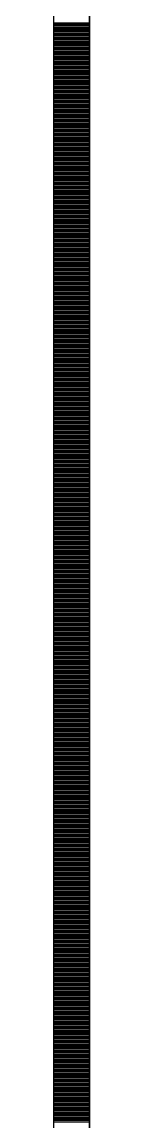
# Model space of a CAD drawing. Header units: millimetres. Extents: x -231292 to 573618, y -153144 to 564035.
# Drawn here: x 8548 to 8573, y 212850 to 213618 of the extents above; entities that cross this region are included whole.
import ezdxf

# ---------------------------------------------------------------- set-up
doc = ezdxf.new("R2010")
doc.units = ezdxf.units.MM
doc.layers.add('АР_Тонкая', color=250, linetype='Continuous', lineweight=5)
doc.layers.add('АР_Штриховка', color=250, linetype='Continuous', lineweight=0)

msp = doc.modelspace()

# ---------------------------------------------------------------- linework, layer by layer
at = {"layer": 'АР_Тонкая', "color": 18, "linetype": 'Continuous', "lineweight": 25, "true_color": 0x000000}
for p, q in [((8548.243, 263866.253), (8548.243, 187666.253)), ((8573.243, 263866.253), (8573.243, 187666.253)), ((8573.243, 187666.253), (8573.243, 263866.253))]:
    msp.add_line(p, q, dxfattribs=at)
at = {"layer": 'АР_Штриховка', "color": 18, "linetype": 'Continuous', "lineweight": 25, "true_color": 0x000000}
for p, q in [((8548.243, 213617.002), (8573.243, 213617.002)), ((8548.243, 213616.002), (8573.243, 213616.002)), ((8548.243, 213615.002), (8573.243, 213615.002)), ((8548.243, 213614.002), (8573.243, 213614.002)), ((8548.243, 213613.002), (8573.243, 213613.002)), ((8548.243, 213612.002), (8573.243, 213612.002)), ((8548.243, 213611.002), (8573.243, 213611.002)), ((8548.243, 213610.002), (8573.243, 213610.002)), ((8548.243, 213609.002), (8573.243, 213609.002)), ((8548.243, 213608.002), (8573.243, 213608.002)), ((8548.243, 213607.002), (8573.243, 213607.002)), ((8548.243, 213606.002), (8573.243, 213606.002)), ((8548.243, 213605.002), (8573.243, 213605.002)), ((8548.243, 213604.002), (8573.243, 213604.002)), ((8548.243, 213603.002), (8573.243, 213603.002)), ((8548.243, 213602.002), (8573.243, 213602.002)), ((8548.243, 213601.002), (8573.243, 213601.002)), ((8548.243, 213600.002), (8573.243, 213600.002)), ((8548.243, 213599.002), (8573.243, 213599.002)), ((8548.243, 213598.002), (8573.243, 213598.002)), ((8548.243, 213597.002), (8573.243, 213597.002)), ((8548.243, 213596.002), (8573.243, 213596.002)), ((8548.243, 213595.002), (8573.243, 213595.002)), ((8548.243, 213594.002), (8573.243, 213594.002)), ((8548.243, 213593.002), (8573.243, 213593.002)), ((8548.243, 213592.002), (8573.243, 213592.002)), ((8548.243, 213591.002), (8573.243, 213591.002)), ((8548.243, 213590.002), (8573.243, 213590.002)), ((8548.243, 213589.002), (8573.243, 213589.002)), ((8548.243, 213588.002), (8573.243, 213588.002)), ((8548.243, 213587.002), (8573.243, 213587.002)), ((8548.243, 213586.002), (8573.243, 213586.002)), ((8548.243, 213585.002), (8573.243, 213585.002)), ((8548.243, 213584.002), (8573.243, 213584.002)), ((8548.243, 213583.002), (8573.243, 213583.002)), ((8548.243, 213582.002), (8573.243, 213582.002)), ((8548.243, 213581.002), (8573.243, 213581.002)), ((8548.243, 213580.002), (8573.243, 213580.002)), ((8548.243, 213579.002), (8573.243, 213579.002)), ((8548.243, 213578.002), (8573.243, 213578.002)), ((8548.243, 213577.002), (8573.243, 213577.002)), ((8548.243, 213576.002), (8573.243, 213576.002)), ((8548.243, 213575.002), (8573.243, 213575.002)), ((8548.243, 213574.002), (8573.243, 213574.002)), ((8548.243, 213573.002), (8573.243, 213573.002)), ((8548.243, 213572.002), (8573.243, 213572.002)), ((8548.243, 213571.002), (8573.243, 213571.002)), ((8548.243, 213570.002), (8573.243, 213570.002)), ((8548.243, 213569.002), (8573.243, 213569.002)), ((8548.243, 213568.002), (8573.243, 213568.002)), ((8548.243, 213567.002), (8573.243, 213567.002)), ((8548.243, 213566.002), (8573.243, 213566.002)), ((8548.243, 213565.002), (8573.243, 213565.002)), ((8548.243, 213564.002), (8573.243, 213564.002)), ((8548.243, 213563.002), (8573.243, 213563.002)), ((8548.243, 213562.002), (8573.243, 213562.002)), ((8548.243, 213561.002), (8573.243, 213561.002)), ((8548.243, 213560.002), (8573.243, 213560.002)), ((8548.243, 213559.002), (8573.243, 213559.002)), ((8548.243, 213558.002), (8573.243, 213558.002)), ((8548.243, 213557.002), (8573.243, 213557.002)), ((8548.243, 213556.002), (8573.243, 213556.002)), ((8548.243, 213555.002), (8573.243, 213555.002)), ((8548.243, 213554.002), (8573.243, 213554.002)), ((8548.243, 213553.002), (8573.243, 213553.002)), ((8548.243, 213552.002), (8573.243, 213552.002)), ((8548.243, 213551.002), (8573.243, 213551.002)), ((8548.243, 213550.002), (8573.243, 213550.002)), ((8548.243, 213549.002), (8573.243, 213549.002)), ((8548.243, 213548.002), (8573.243, 213548.002)), ((8548.243, 213547.002), (8573.243, 213547.002)), ((8548.243, 213546.002), (8573.243, 213546.002)), ((8548.243, 213545.002), (8573.243, 213545.002)), ((8548.243, 213544.002), (8573.243, 213544.002)), ((8548.243, 213543.002), (8573.243, 213543.002)), ((8548.243, 213542.002), (8573.243, 213542.002)), ((8548.243, 213541.002), (8573.243, 213541.002)), ((8548.243, 213540.002), (8573.243, 213540.002)), ((8548.243, 213539.002), (8573.243, 213539.002)), ((8548.243, 213538.002), (8573.243, 213538.002)), ((8548.243, 213537.002), (8573.243, 213537.002)), ((8548.243, 213536.002), (8573.243, 213536.002)), ((8548.243, 213535.002), (8573.243, 213535.002)), ((8548.243, 213534.002), (8573.243, 213534.002)), ((8548.243, 213533.002), (8573.243, 213533.002)), ((8548.243, 213532.002), (8573.243, 213532.002)), ((8548.243, 213531.002), (8573.243, 213531.002)), ((8548.243, 213530.002), (8573.243, 213530.002)), ((8548.243, 213529.002), (8573.243, 213529.002)), ((8548.243, 213528.002), (8573.243, 213528.002)), ((8548.243, 213527.002), (8573.243, 213527.002)), ((8548.243, 213526.002), (8573.243, 213526.002)), ((8548.243, 213525.002), (8573.243, 213525.002)), ((8548.243, 213524.002), (8573.243, 213524.002)), ((8548.243, 213523.002), (8573.243, 213523.002)), ((8548.243, 213522.002), (8573.243, 213522.002)), ((8548.243, 213521.002), (8573.243, 213521.002)), ((8548.243, 213520.002), (8573.243, 213520.002)), ((8548.243, 213519.002), (8573.243, 213519.002)), ((8548.243, 213518.002), (8573.243, 213518.002)), ((8548.243, 213517.002), (8573.243, 213517.002)), ((8548.243, 213516.002), (8573.243, 213516.002)), ((8548.243, 213515.002), (8573.243, 213515.002)), ((8548.243, 213514.002), (8573.243, 213514.002)), ((8548.243, 213513.002), (8573.243, 213513.002)), ((8548.243, 213512.002), (8573.243, 213512.002)), ((8548.243, 213511.002), (8573.243, 213511.002)), ((8548.243, 213510.002), (8573.243, 213510.002)), ((8548.243, 213509.002), (8573.243, 213509.002)), ((8548.243, 213508.002), (8573.243, 213508.002)), ((8548.243, 213507.002), (8573.243, 213507.002)), ((8548.243, 213506.002), (8573.243, 213506.002)), ((8548.243, 213505.002), (8573.243, 213505.002)), ((8548.243, 213504.002), (8573.243, 213504.002)), ((8548.243, 213503.002), (8573.243, 213503.002)), ((8548.243, 213502.002), (8573.243, 213502.002)), ((8548.243, 213501.002), (8573.243, 213501.002)), ((8548.243, 213500.002), (8573.243, 213500.002)), ((8548.243, 213499.002), (8573.243, 213499.002)), ((8548.243, 213498.002), (8573.243, 213498.002)), ((8548.243, 213497.002), (8573.243, 213497.002)), ((8548.243, 213496.002), (8573.243, 213496.002)), ((8548.243, 213495.002), (8573.243, 213495.002)), ((8548.243, 213494.002), (8573.243, 213494.002)), ((8548.243, 213493.002), (8573.243, 213493.002)), ((8548.243, 213492.002), (8573.243, 213492.002)), ((8548.243, 213491.002), (8573.243, 213491.002)), ((8548.243, 213490.002), (8573.243, 213490.002)), ((8548.243, 213489.002), (8573.243, 213489.002)), ((8548.243, 213488.002), (8573.243, 213488.002)), ((8548.243, 213487.002), (8573.243, 213487.002)), ((8548.243, 213486.002), (8573.243, 213486.002)), ((8548.243, 213485.002), (8573.243, 213485.002)), ((8548.243, 213484.002), (8573.243, 213484.002)), ((8548.243, 213483.002), (8573.243, 213483.002)), ((8548.243, 213482.002), (8573.243, 213482.002)), ((8548.243, 213481.002), (8573.243, 213481.002)), ((8548.243, 213480.002), (8573.243, 213480.002)), ((8548.243, 213479.002), (8573.243, 213479.002)), ((8548.243, 213478.002), (8573.243, 213478.002)), ((8548.243, 213477.002), (8573.243, 213477.002)), ((8548.243, 213476.002), (8573.243, 213476.002)), ((8548.243, 213475.002), (8573.243, 213475.002)), ((8548.243, 213474.002), (8573.243, 213474.002)), ((8548.243, 213473.002), (8573.243, 213473.002)), ((8548.243, 213472.002), (8573.243, 213472.002)), ((8548.243, 213471.002), (8573.243, 213471.002)), ((8548.243, 213470.002), (8573.243, 213470.002)), ((8548.243, 213469.002), (8573.243, 213469.002)), ((8548.243, 213468.002), (8573.243, 213468.002)), ((8548.243, 213467.002), (8573.243, 213467.002)), ((8548.243, 213466.002), (8573.243, 213466.002)), ((8548.243, 213465.002), (8573.243, 213465.002)), ((8548.243, 213464.002), (8573.243, 213464.002)), ((8548.243, 213463.002), (8573.243, 213463.002)), ((8548.243, 213462.002), (8573.243, 213462.002)), ((8548.243, 213461.002), (8573.243, 213461.002)), ((8548.243, 213460.002), (8573.243, 213460.002)), ((8548.243, 213459.002), (8573.243, 213459.002)), ((8548.243, 213458.002), (8573.243, 213458.002)), ((8548.243, 213457.002), (8573.243, 213457.002)), ((8548.243, 213456.002), (8573.243, 213456.002)), ((8548.243, 213455.002), (8573.243, 213455.002)), ((8548.243, 213454.002), (8573.243, 213454.002)), ((8548.243, 213453.002), (8573.243, 213453.002)), ((8548.243, 213452.002), (8573.243, 213452.002)), ((8548.243, 213451.002), (8573.243, 213451.002)), ((8548.243, 213450.002), (8573.243, 213450.002)), ((8548.243, 213449.002), (8573.243, 213449.002)), ((8548.243, 213448.002), (8573.243, 213448.002)), ((8548.243, 213447.002), (8573.243, 213447.002)), ((8548.243, 213446.002), (8573.243, 213446.002)), ((8548.243, 213445.002), (8573.243, 213445.002)), ((8548.243, 213444.002), (8573.243, 213444.002)), ((8548.243, 213443.002), (8573.243, 213443.002)), ((8548.243, 213442.002), (8573.243, 213442.002)), ((8548.243, 213441.002), (8573.243, 213441.002)), ((8548.243, 213440.002), (8573.243, 213440.002)), ((8548.243, 213439.002), (8573.243, 213439.002)), ((8548.243, 213438.002), (8573.243, 213438.002)), ((8548.243, 213437.002), (8573.243, 213437.002)), ((8548.243, 213436.002), (8573.243, 213436.002)), ((8548.243, 213435.002), (8573.243, 213435.002)), ((8548.243, 213434.002), (8573.243, 213434.002)), ((8548.243, 213433.002), (8573.243, 213433.002)), ((8548.243, 213432.002), (8573.243, 213432.002)), ((8548.243, 213431.002), (8573.243, 213431.002)), ((8548.243, 213430.002), (8573.243, 213430.002)), ((8548.243, 213429.002), (8573.243, 213429.002)), ((8548.243, 213428.002), (8573.243, 213428.002)), ((8548.243, 213427.002), (8573.243, 213427.002)), ((8548.243, 213426.002), (8573.243, 213426.002)), ((8548.243, 213425.002), (8573.243, 213425.002)), ((8548.243, 213424.002), (8573.243, 213424.002)), ((8548.243, 213423.002), (8573.243, 213423.002)), ((8548.243, 213422.002), (8573.243, 213422.002)), ((8548.243, 213421.002), (8573.243, 213421.002)), ((8548.243, 213420.002), (8573.243, 213420.002)), ((8548.243, 213419.002), (8573.243, 213419.002)), ((8548.243, 213418.002), (8573.243, 213418.002)), ((8548.243, 213417.002), (8573.243, 213417.002)), ((8548.243, 213416.002), (8573.243, 213416.002)), ((8548.243, 213415.002), (8573.243, 213415.002)), ((8548.243, 213414.002), (8573.243, 213414.002)), ((8548.243, 213413.002), (8573.243, 213413.002)), ((8548.243, 213412.002), (8573.243, 213412.002)), ((8548.243, 213411.002), (8573.243, 213411.002)), ((8548.243, 213410.002), (8573.243, 213410.002)), ((8548.243, 213409.002), (8573.243, 213409.002)), ((8548.243, 213408.002), (8573.243, 213408.002)), ((8548.243, 213407.002), (8573.243, 213407.002)), ((8548.243, 213406.002), (8573.243, 213406.002)), ((8548.243, 213405.002), (8573.243, 213405.002)), ((8548.243, 213404.002), (8573.243, 213404.002)), ((8548.243, 213403.002), (8573.243, 213403.002)), ((8548.243, 213402.002), (8573.243, 213402.002)), ((8548.243, 213401.002), (8573.243, 213401.002)), ((8548.243, 213400.002), (8573.243, 213400.002)), ((8548.243, 213399.002), (8573.243, 213399.002)), ((8548.243, 213398.002), (8573.243, 213398.002)), ((8548.243, 213397.002), (8573.243, 213397.002)), ((8548.243, 213396.002), (8573.243, 213396.002)), ((8548.243, 213395.002), (8573.243, 213395.002)), ((8548.243, 213394.002), (8573.243, 213394.002)), ((8548.243, 213393.002), (8573.243, 213393.002)), ((8548.243, 213392.002), (8573.243, 213392.002)), ((8548.243, 213391.002), (8573.243, 213391.002)), ((8548.243, 213390.002), (8573.243, 213390.002)), ((8548.243, 213389.002), (8573.243, 213389.002)), ((8548.243, 213388.002), (8573.243, 213388.002)), ((8548.243, 213387.002), (8573.243, 213387.002)), ((8548.243, 213386.002), (8573.243, 213386.002)), ((8548.243, 213385.002), (8573.243, 213385.002)), ((8548.243, 213384.002), (8573.243, 213384.002)), ((8548.243, 213383.002), (8573.243, 213383.002)), ((8548.243, 213382.002), (8573.243, 213382.002)), ((8548.243, 213381.002), (8573.243, 213381.002)), ((8548.243, 213380.002), (8573.243, 213380.002)), ((8548.243, 213379.002), (8573.243, 213379.002)), ((8548.243, 213378.002), (8573.243, 213378.002)), ((8548.243, 213377.002), (8573.243, 213377.002)), ((8548.243, 213376.002), (8573.243, 213376.002)), ((8548.243, 213375.002), (8573.243, 213375.002)), ((8548.243, 213374.002), (8573.243, 213374.002)), ((8548.243, 213373.002), (8573.243, 213373.002)), ((8548.243, 213372.002), (8573.243, 213372.002)), ((8548.243, 213371.002), (8573.243, 213371.002)), ((8548.243, 213370.002), (8573.243, 213370.002)), ((8548.243, 213369.002), (8573.243, 213369.002)), ((8548.243, 213368.002), (8573.243, 213368.002)), ((8548.243, 213367.002), (8573.243, 213367.002)), ((8548.243, 213366.002), (8573.243, 213366.002)), ((8548.243, 213365.002), (8573.243, 213365.002)), ((8548.243, 213364.002), (8573.243, 213364.002)), ((8548.243, 213363.002), (8573.243, 213363.002)), ((8548.243, 213362.002), (8573.243, 213362.002)), ((8548.243, 213361.002), (8573.243, 213361.002)), ((8548.243, 213360.002), (8573.243, 213360.002)), ((8548.243, 213359.002), (8573.243, 213359.002)), ((8548.243, 213358.002), (8573.243, 213358.002)), ((8548.243, 213357.002), (8573.243, 213357.002)), ((8548.243, 213356.002), (8573.243, 213356.002)), ((8548.243, 213355.002), (8573.243, 213355.002)), ((8548.243, 213354.002), (8573.243, 213354.002)), ((8548.243, 213353.002), (8573.243, 213353.002)), ((8548.243, 213352.002), (8573.243, 213352.002)), ((8548.243, 213351.002), (8573.243, 213351.002)), ((8548.243, 213350.002), (8573.243, 213350.002)), ((8548.243, 213349.002), (8573.243, 213349.002)), ((8548.243, 213348.002), (8573.243, 213348.002)), ((8548.243, 213347.002), (8573.243, 213347.002)), ((8548.243, 213346.002), (8573.243, 213346.002)), ((8548.243, 213345.002), (8573.243, 213345.002)), ((8548.243, 213344.002), (8573.243, 213344.002)), ((8548.243, 213343.002), (8573.243, 213343.002)), ((8548.243, 213342.002), (8573.243, 213342.002)), ((8548.243, 213341.002), (8573.243, 213341.002)), ((8548.243, 213340.002), (8573.243, 213340.002)), ((8548.243, 213339.002), (8573.243, 213339.002)), ((8548.243, 213338.002), (8573.243, 213338.002)), ((8548.243, 213337.002), (8573.243, 213337.002)), ((8548.243, 213336.002), (8573.243, 213336.002)), ((8548.243, 213335.002), (8573.243, 213335.002)), ((8548.243, 213334.002), (8573.243, 213334.002)), ((8548.243, 213333.002), (8573.243, 213333.002)), ((8548.243, 213332.002), (8573.243, 213332.002)), ((8548.243, 213331.002), (8573.243, 213331.002)), ((8548.243, 213330.002), (8573.243, 213330.002)), ((8548.243, 213329.002), (8573.243, 213329.002)), ((8548.243, 213328.002), (8573.243, 213328.002)), ((8548.243, 213327.002), (8573.243, 213327.002)), ((8548.243, 213326.002), (8573.243, 213326.002)), ((8548.243, 213325.002), (8573.243, 213325.002)), ((8548.243, 213324.002), (8573.243, 213324.002)), ((8548.243, 213323.002), (8573.243, 213323.002)), ((8548.243, 213322.002), (8573.243, 213322.002)), ((8548.243, 213321.002), (8573.243, 213321.002)), ((8548.243, 213320.002), (8573.243, 213320.002)), ((8548.243, 213319.002), (8573.243, 213319.002)), ((8548.243, 213318.002), (8573.243, 213318.002)), ((8548.243, 213317.002), (8573.243, 213317.002)), ((8548.243, 213316.002), (8573.243, 213316.002)), ((8548.243, 213315.002), (8573.243, 213315.002)), ((8548.243, 213314.002), (8573.243, 213314.002)), ((8548.243, 213313.002), (8573.243, 213313.002)), ((8548.243, 213312.002), (8573.243, 213312.002)), ((8548.243, 213311.002), (8573.243, 213311.002)), ((8548.243, 213310.002), (8573.243, 213310.002)), ((8548.243, 213309.002), (8573.243, 213309.002)), ((8548.243, 213308.002), (8573.243, 213308.002)), ((8548.243, 213307.002), (8573.243, 213307.002)), ((8548.243, 213306.002), (8573.243, 213306.002)), ((8548.243, 213305.002), (8573.243, 213305.002)), ((8548.243, 213304.002), (8573.243, 213304.002)), ((8548.243, 213303.002), (8573.243, 213303.002)), ((8548.243, 213302.002), (8573.243, 213302.002)), ((8548.243, 213301.002), (8573.243, 213301.002)), ((8548.243, 213300.002), (8573.243, 213300.002)), ((8548.243, 213299.002), (8573.243, 213299.002)), ((8548.243, 213298.002), (8573.243, 213298.002)), ((8548.243, 213297.002), (8573.243, 213297.002)), ((8548.243, 213296.002), (8573.243, 213296.002)), ((8548.243, 213295.002), (8573.243, 213295.002)), ((8548.243, 213294.002), (8573.243, 213294.002)), ((8548.243, 213293.002), (8573.243, 213293.002)), ((8548.243, 213292.002), (8573.243, 213292.002)), ((8548.243, 213291.002), (8573.243, 213291.002)), ((8548.243, 213290.002), (8573.243, 213290.002)), ((8548.243, 213289.002), (8573.243, 213289.002)), ((8548.243, 213288.002), (8573.243, 213288.002)), ((8548.243, 213287.002), (8573.243, 213287.002)), ((8548.243, 213286.002), (8573.243, 213286.002)), ((8548.243, 213285.002), (8573.243, 213285.002)), ((8548.243, 213284.002), (8573.243, 213284.002)), ((8548.243, 213283.002), (8573.243, 213283.002)), ((8548.243, 213282.002), (8573.243, 213282.002)), ((8548.243, 213281.002), (8573.243, 213281.002)), ((8548.243, 213280.002), (8573.243, 213280.002)), ((8548.243, 213279.002), (8573.243, 213279.002)), ((8548.243, 213278.002), (8573.243, 213278.002)), ((8548.243, 213277.002), (8573.243, 213277.002)), ((8548.243, 213276.002), (8573.243, 213276.002)), ((8548.243, 213275.002), (8573.243, 213275.002)), ((8548.243, 213274.002), (8573.243, 213274.002)), ((8548.243, 213273.002), (8573.243, 213273.002)), ((8548.243, 213272.002), (8573.243, 213272.002)), ((8548.243, 213271.002), (8573.243, 213271.002)), ((8548.243, 213270.002), (8573.243, 213270.002)), ((8548.243, 213269.002), (8573.243, 213269.002)), ((8548.243, 213268.002), (8573.243, 213268.002)), ((8548.243, 213267.002), (8573.243, 213267.002)), ((8548.243, 213266.002), (8573.243, 213266.002)), ((8548.243, 213265.002), (8573.243, 213265.002)), ((8548.243, 213264.002), (8573.243, 213264.002)), ((8548.243, 213263.002), (8573.243, 213263.002)), ((8548.243, 213262.002), (8573.243, 213262.002)), ((8548.243, 213261.002), (8573.243, 213261.002)), ((8548.243, 213260.002), (8573.243, 213260.002)), ((8548.243, 213259.002), (8573.243, 213259.002)), ((8548.243, 213258.002), (8573.243, 213258.002)), ((8548.243, 213257.002), (8573.243, 213257.002)), ((8548.243, 213256.002), (8573.243, 213256.002)), ((8548.243, 213255.002), (8573.243, 213255.002)), ((8548.243, 213254.002), (8573.243, 213254.002)), ((8548.243, 213253.002), (8573.243, 213253.002)), ((8548.243, 213252.002), (8573.243, 213252.002)), ((8548.243, 213251.002), (8573.243, 213251.002)), ((8548.243, 213250.002), (8573.243, 213250.002)), ((8548.243, 213249.002), (8573.243, 213249.002)), ((8548.243, 213248.002), (8573.243, 213248.002)), ((8548.243, 213247.002), (8573.243, 213247.002)), ((8548.243, 213246.002), (8573.243, 213246.002)), ((8548.243, 213245.002), (8573.243, 213245.002)), ((8548.243, 213244.002), (8573.243, 213244.002)), ((8548.243, 213243.002), (8573.243, 213243.002)), ((8548.243, 213242.002), (8573.243, 213242.002)), ((8548.243, 213241.002), (8573.243, 213241.002)), ((8548.243, 213240.002), (8573.243, 213240.002)), ((8548.243, 213239.002), (8573.243, 213239.002)), ((8548.243, 213238.002), (8573.243, 213238.002)), ((8548.243, 213237.002), (8573.243, 213237.002)), ((8548.243, 213236.002), (8573.243, 213236.002)), ((8548.243, 213235.002), (8573.243, 213235.002)), ((8548.243, 213234.002), (8573.243, 213234.002)), ((8548.243, 213233.002), (8573.243, 213233.002)), ((8548.243, 213232.002), (8573.243, 213232.002)), ((8548.243, 213231.002), (8573.243, 213231.002)), ((8548.243, 213230.002), (8573.243, 213230.002)), ((8548.243, 213229.002), (8573.243, 213229.002)), ((8548.243, 213228.002), (8573.243, 213228.002)), ((8548.243, 213227.002), (8573.243, 213227.002)), ((8548.243, 213226.002), (8573.243, 213226.002)), ((8548.243, 213225.002), (8573.243, 213225.002)), ((8548.243, 213224.002), (8573.243, 213224.002)), ((8548.243, 213223.002), (8573.243, 213223.002)), ((8548.243, 213222.002), (8573.243, 213222.002)), ((8548.243, 213221.002), (8573.243, 213221.002)), ((8548.243, 213220.002), (8573.243, 213220.002)), ((8548.243, 213219.002), (8573.243, 213219.002)), ((8548.243, 213218.002), (8573.243, 213218.002)), ((8548.243, 213217.002), (8573.243, 213217.002)), ((8548.243, 213216.002), (8573.243, 213216.002)), ((8548.243, 213215.002), (8573.243, 213215.002)), ((8548.243, 213214.002), (8573.243, 213214.002)), ((8548.243, 213213.002), (8573.243, 213213.002)), ((8548.243, 213212.002), (8573.243, 213212.002)), ((8548.243, 213211.002), (8573.243, 213211.002)), ((8548.243, 213210.002), (8573.243, 213210.002)), ((8548.243, 213209.002), (8573.243, 213209.002)), ((8548.243, 213208.002), (8573.243, 213208.002)), ((8548.243, 213207.002), (8573.243, 213207.002)), ((8548.243, 213206.002), (8573.243, 213206.002)), ((8548.243, 213205.002), (8573.243, 213205.002)), ((8548.243, 213204.002), (8573.243, 213204.002)), ((8548.243, 213203.002), (8573.243, 213203.002)), ((8548.243, 213202.002), (8573.243, 213202.002)), ((8548.243, 213201.002), (8573.243, 213201.002)), ((8548.243, 213200.002), (8573.243, 213200.002)), ((8548.243, 213199.002), (8573.243, 213199.002)), ((8548.243, 213198.002), (8573.243, 213198.002)), ((8548.243, 213197.002), (8573.243, 213197.002)), ((8548.243, 213196.002), (8573.243, 213196.002)), ((8548.243, 213195.002), (8573.243, 213195.002)), ((8548.243, 213194.002), (8573.243, 213194.002)), ((8548.243, 213193.002), (8573.243, 213193.002)), ((8548.243, 213192.002), (8573.243, 213192.002)), ((8548.243, 213191.002), (8573.243, 213191.002)), ((8548.243, 213190.002), (8573.243, 213190.002)), ((8548.243, 213189.002), (8573.243, 213189.002)), ((8548.243, 213188.002), (8573.243, 213188.002)), ((8548.243, 213187.002), (8573.243, 213187.002)), ((8548.243, 213186.002), (8573.243, 213186.002)), ((8548.243, 213185.002), (8573.243, 213185.002)), ((8548.243, 213184.002), (8573.243, 213184.002)), ((8548.243, 213183.002), (8573.243, 213183.002)), ((8548.243, 213182.002), (8573.243, 213182.002)), ((8548.243, 213181.002), (8573.243, 213181.002)), ((8548.243, 213180.002), (8573.243, 213180.002)), ((8548.243, 213179.002), (8573.243, 213179.002)), ((8548.243, 213178.002), (8573.243, 213178.002)), ((8548.243, 213177.002), (8573.243, 213177.002)), ((8548.243, 213176.002), (8573.243, 213176.002)), ((8548.243, 213175.002), (8573.243, 213175.002)), ((8548.243, 213174.002), (8573.243, 213174.002)), ((8548.243, 213173.002), (8573.243, 213173.002)), ((8548.243, 213172.002), (8573.243, 213172.002)), ((8548.243, 213171.002), (8573.243, 213171.002)), ((8548.243, 213170.002), (8573.243, 213170.002)), ((8548.243, 213169.002), (8573.243, 213169.002)), ((8548.243, 213168.002), (8573.243, 213168.002)), ((8548.243, 213167.002), (8573.243, 213167.002)), ((8548.243, 213166.002), (8573.243, 213166.002)), ((8548.243, 213165.002), (8573.243, 213165.002)), ((8548.243, 213164.002), (8573.243, 213164.002)), ((8548.243, 213163.002), (8573.243, 213163.002)), ((8548.243, 213162.002), (8573.243, 213162.002)), ((8548.243, 213161.002), (8573.243, 213161.002)), ((8548.243, 213160.002), (8573.243, 213160.002)), ((8548.243, 213159.002), (8573.243, 213159.002)), ((8548.243, 213158.002), (8573.243, 213158.002)), ((8548.243, 213157.002), (8573.243, 213157.002)), ((8548.243, 213156.002), (8573.243, 213156.002)), ((8548.243, 213155.002), (8573.243, 213155.002)), ((8548.243, 213154.002), (8573.243, 213154.002)), ((8548.243, 213153.002), (8573.243, 213153.002)), ((8548.243, 213152.002), (8573.243, 213152.002)), ((8548.243, 213151.002), (8573.243, 213151.002)), ((8548.243, 213150.002), (8573.243, 213150.002)), ((8548.243, 213149.002), (8573.243, 213149.002)), ((8548.243, 213148.002), (8573.243, 213148.002)), ((8548.243, 213147.002), (8573.243, 213147.002)), ((8548.243, 213146.002), (8573.243, 213146.002)), ((8548.243, 213145.002), (8573.243, 213145.002)), ((8548.243, 213144.002), (8573.243, 213144.002)), ((8548.243, 213143.002), (8573.243, 213143.002)), ((8548.243, 213142.002), (8573.243, 213142.002)), ((8548.243, 213141.002), (8573.243, 213141.002)), ((8548.243, 213140.002), (8573.243, 213140.002)), ((8548.243, 213139.002), (8573.243, 213139.002)), ((8548.243, 213138.002), (8573.243, 213138.002)), ((8548.243, 213137.002), (8573.243, 213137.002)), ((8548.243, 213136.002), (8573.243, 213136.002)), ((8548.243, 213135.002), (8573.243, 213135.002)), ((8548.243, 213134.002), (8573.243, 213134.002)), ((8548.243, 213133.002), (8573.243, 213133.002)), ((8548.243, 213132.002), (8573.243, 213132.002)), ((8548.243, 213131.002), (8573.243, 213131.002)), ((8548.243, 213130.002), (8573.243, 213130.002)), ((8548.243, 213129.002), (8573.243, 213129.002)), ((8548.243, 213128.002), (8573.243, 213128.002)), ((8548.243, 213127.002), (8573.243, 213127.002)), ((8548.243, 213126.002), (8573.243, 213126.002)), ((8548.243, 213125.002), (8573.243, 213125.002)), ((8548.243, 213124.002), (8573.243, 213124.002)), ((8548.243, 213123.002), (8573.243, 213123.002)), ((8548.243, 213122.002), (8573.243, 213122.002)), ((8548.243, 213121.002), (8573.243, 213121.002)), ((8548.243, 213120.002), (8573.243, 213120.002)), ((8548.243, 213119.002), (8573.243, 213119.002)), ((8548.243, 213118.002), (8573.243, 213118.002)), ((8548.243, 213117.002), (8573.243, 213117.002)), ((8548.243, 213116.002), (8573.243, 213116.002)), ((8548.243, 213115.002), (8573.243, 213115.002)), ((8548.243, 213114.002), (8573.243, 213114.002)), ((8548.243, 213113.002), (8573.243, 213113.002)), ((8548.243, 213112.002), (8573.243, 213112.002)), ((8548.243, 213111.002), (8573.243, 213111.002)), ((8548.243, 213110.002), (8573.243, 213110.002)), ((8548.243, 213109.002), (8573.243, 213109.002)), ((8548.243, 213108.002), (8573.243, 213108.002)), ((8548.243, 213107.002), (8573.243, 213107.002)), ((8548.243, 213106.002), (8573.243, 213106.002)), ((8548.243, 213105.002), (8573.243, 213105.002)), ((8548.243, 213104.002), (8573.243, 213104.002)), ((8548.243, 213103.002), (8573.243, 213103.002)), ((8548.243, 213102.002), (8573.243, 213102.002)), ((8548.243, 213101.002), (8573.243, 213101.002)), ((8548.243, 213100.002), (8573.243, 213100.002)), ((8548.243, 213099.002), (8573.243, 213099.002)), ((8548.243, 213098.002), (8573.243, 213098.002)), ((8548.243, 213097.002), (8573.243, 213097.002)), ((8548.243, 213096.002), (8573.243, 213096.002)), ((8548.243, 213095.002), (8573.243, 213095.002)), ((8548.243, 213094.002), (8573.243, 213094.002)), ((8548.243, 213093.002), (8573.243, 213093.002)), ((8548.243, 213092.002), (8573.243, 213092.002)), ((8548.243, 213091.002), (8573.243, 213091.002)), ((8548.243, 213090.002), (8573.243, 213090.002)), ((8548.243, 213089.002), (8573.243, 213089.002)), ((8548.243, 213088.002), (8573.243, 213088.002)), ((8548.243, 213087.002), (8573.243, 213087.002)), ((8548.243, 213086.002), (8573.243, 213086.002)), ((8548.243, 213085.002), (8573.243, 213085.002)), ((8548.243, 213084.002), (8573.243, 213084.002)), ((8548.243, 213083.002), (8573.243, 213083.002)), ((8548.243, 213082.002), (8573.243, 213082.002)), ((8548.243, 213081.002), (8573.243, 213081.002)), ((8548.243, 213080.002), (8573.243, 213080.002)), ((8548.243, 213079.002), (8573.243, 213079.002)), ((8548.243, 213078.002), (8573.243, 213078.002)), ((8548.243, 213077.002), (8573.243, 213077.002)), ((8548.243, 213076.002), (8573.243, 213076.002)), ((8548.243, 213075.002), (8573.243, 213075.002)), ((8548.243, 213074.002), (8573.243, 213074.002)), ((8548.243, 213073.002), (8573.243, 213073.002)), ((8548.243, 213072.002), (8573.243, 213072.002)), ((8548.243, 213071.002), (8573.243, 213071.002)), ((8548.243, 213070.002), (8573.243, 213070.002)), ((8548.243, 213069.002), (8573.243, 213069.002)), ((8548.243, 213068.002), (8573.243, 213068.002)), ((8548.243, 213067.002), (8573.243, 213067.002)), ((8548.243, 213066.002), (8573.243, 213066.002)), ((8548.243, 213065.002), (8573.243, 213065.002)), ((8548.243, 213064.002), (8573.243, 213064.002)), ((8548.243, 213063.002), (8573.243, 213063.002)), ((8548.243, 213062.002), (8573.243, 213062.002)), ((8548.243, 213061.002), (8573.243, 213061.002)), ((8548.243, 213060.002), (8573.243, 213060.002)), ((8548.243, 213059.002), (8573.243, 213059.002)), ((8548.243, 213058.002), (8573.243, 213058.002)), ((8548.243, 213057.002), (8573.243, 213057.002)), ((8548.243, 213056.002), (8573.243, 213056.002)), ((8548.243, 213055.002), (8573.243, 213055.002)), ((8548.243, 213054.002), (8573.243, 213054.002)), ((8548.243, 213053.002), (8573.243, 213053.002)), ((8548.243, 213052.002), (8573.243, 213052.002)), ((8548.243, 213051.002), (8573.243, 213051.002)), ((8548.243, 213050.002), (8573.243, 213050.002)), ((8548.243, 213049.002), (8573.243, 213049.002)), ((8548.243, 213048.002), (8573.243, 213048.002)), ((8548.243, 213047.002), (8573.243, 213047.002)), ((8548.243, 213046.002), (8573.243, 213046.002)), ((8548.243, 213045.002), (8573.243, 213045.002)), ((8548.243, 213044.002), (8573.243, 213044.002)), ((8548.243, 213043.002), (8573.243, 213043.002)), ((8548.243, 213042.002), (8573.243, 213042.002)), ((8548.243, 213041.002), (8573.243, 213041.002)), ((8548.243, 213040.002), (8573.243, 213040.002)), ((8548.243, 213039.002), (8573.243, 213039.002)), ((8548.243, 213038.002), (8573.243, 213038.002)), ((8548.243, 213037.002), (8573.243, 213037.002)), ((8548.243, 213036.002), (8573.243, 213036.002)), ((8548.243, 213035.002), (8573.243, 213035.002)), ((8548.243, 213034.002), (8573.243, 213034.002)), ((8548.243, 213033.002), (8573.243, 213033.002)), ((8548.243, 213032.002), (8573.243, 213032.002)), ((8548.243, 213031.002), (8573.243, 213031.002)), ((8548.243, 213030.002), (8573.243, 213030.002)), ((8548.243, 213029.002), (8573.243, 213029.002)), ((8548.243, 213028.002), (8573.243, 213028.002)), ((8548.243, 213027.002), (8573.243, 213027.002)), ((8548.243, 213026.002), (8573.243, 213026.002)), ((8548.243, 213025.002), (8573.243, 213025.002)), ((8548.243, 213024.002), (8573.243, 213024.002)), ((8548.243, 213023.002), (8573.243, 213023.002)), ((8548.243, 213022.002), (8573.243, 213022.002)), ((8548.243, 213021.002), (8573.243, 213021.002)), ((8548.243, 213020.002), (8573.243, 213020.002)), ((8548.243, 213019.002), (8573.243, 213019.002)), ((8548.243, 213018.002), (8573.243, 213018.002)), ((8548.243, 213017.002), (8573.243, 213017.002)), ((8548.243, 213016.002), (8573.243, 213016.002)), ((8548.243, 213015.002), (8573.243, 213015.002)), ((8548.243, 213014.002), (8573.243, 213014.002)), ((8548.243, 213013.002), (8573.243, 213013.002)), ((8548.243, 213012.002), (8573.243, 213012.002)), ((8548.243, 213011.002), (8573.243, 213011.002)), ((8548.243, 213010.002), (8573.243, 213010.002)), ((8548.243, 213009.002), (8573.243, 213009.002)), ((8548.243, 213008.002), (8573.243, 213008.002)), ((8548.243, 213007.002), (8573.243, 213007.002)), ((8548.243, 213006.002), (8573.243, 213006.002)), ((8548.243, 213005.002), (8573.243, 213005.002)), ((8548.243, 213004.002), (8573.243, 213004.002)), ((8548.243, 213003.002), (8573.243, 213003.002)), ((8548.243, 213002.002), (8573.243, 213002.002)), ((8548.243, 213001.002), (8573.243, 213001.002)), ((8548.243, 213000.002), (8573.243, 213000.002)), ((8548.243, 212999.002), (8573.243, 212999.002)), ((8548.243, 212998.002), (8573.243, 212998.002)), ((8548.243, 212997.002), (8573.243, 212997.002)), ((8548.243, 212996.002), (8573.243, 212996.002)), ((8548.243, 212995.002), (8573.243, 212995.002)), ((8548.243, 212994.002), (8573.243, 212994.002)), ((8548.243, 212993.002), (8573.243, 212993.002)), ((8548.243, 212992.002), (8573.243, 212992.002)), ((8548.243, 212991.002), (8573.243, 212991.002)), ((8548.243, 212990.002), (8573.243, 212990.002)), ((8548.243, 212989.002), (8573.243, 212989.002)), ((8548.243, 212988.002), (8573.243, 212988.002)), ((8548.243, 212987.002), (8573.243, 212987.002)), ((8548.243, 212986.002), (8573.243, 212986.002)), ((8548.243, 212985.002), (8573.243, 212985.002)), ((8548.243, 212984.002), (8573.243, 212984.002)), ((8548.243, 212983.002), (8573.243, 212983.002)), ((8548.243, 212982.002), (8573.243, 212982.002)), ((8548.243, 212981.002), (8573.243, 212981.002)), ((8548.243, 212980.002), (8573.243, 212980.002)), ((8548.243, 212979.002), (8573.243, 212979.002)), ((8548.243, 212978.002), (8573.243, 212978.002)), ((8548.243, 212977.002), (8573.243, 212977.002)), ((8548.243, 212976.002), (8573.243, 212976.002)), ((8548.243, 212975.002), (8573.243, 212975.002)), ((8548.243, 212974.002), (8573.243, 212974.002)), ((8548.243, 212973.002), (8573.243, 212973.002)), ((8548.243, 212972.002), (8573.243, 212972.002)), ((8548.243, 212971.002), (8573.243, 212971.002)), ((8548.243, 212970.002), (8573.243, 212970.002)), ((8548.243, 212969.002), (8573.243, 212969.002)), ((8548.243, 212968.002), (8573.243, 212968.002)), ((8548.243, 212967.002), (8573.243, 212967.002)), ((8548.243, 212966.002), (8573.243, 212966.002)), ((8548.243, 212965.002), (8573.243, 212965.002)), ((8548.243, 212964.002), (8573.243, 212964.002)), ((8548.243, 212963.002), (8573.243, 212963.002)), ((8548.243, 212962.002), (8573.243, 212962.002)), ((8548.243, 212961.002), (8573.243, 212961.002)), ((8548.243, 212960.002), (8573.243, 212960.002)), ((8548.243, 212959.002), (8573.243, 212959.002)), ((8548.243, 212958.002), (8573.243, 212958.002)), ((8548.243, 212957.002), (8573.243, 212957.002)), ((8548.243, 212956.002), (8573.243, 212956.002)), ((8548.243, 212955.002), (8573.243, 212955.002)), ((8548.243, 212954.002), (8573.243, 212954.002)), ((8548.243, 212953.002), (8573.243, 212953.002)), ((8548.243, 212952.002), (8573.243, 212952.002)), ((8548.243, 212951.002), (8573.243, 212951.002)), ((8548.243, 212950.002), (8573.243, 212950.002)), ((8548.243, 212949.002), (8573.243, 212949.002)), ((8548.243, 212948.002), (8573.243, 212948.002)), ((8548.243, 212947.002), (8573.243, 212947.002)), ((8548.243, 212946.002), (8573.243, 212946.002)), ((8548.243, 212945.002), (8573.243, 212945.002)), ((8548.243, 212944.002), (8573.243, 212944.002)), ((8548.243, 212943.002), (8573.243, 212943.002)), ((8548.243, 212942.002), (8573.243, 212942.002)), ((8548.243, 212941.002), (8573.243, 212941.002)), ((8548.243, 212940.002), (8573.243, 212940.002)), ((8548.243, 212939.002), (8573.243, 212939.002)), ((8548.243, 212938.002), (8573.243, 212938.002)), ((8548.243, 212937.002), (8573.243, 212937.002)), ((8548.243, 212936.002), (8573.243, 212936.002)), ((8548.243, 212935.002), (8573.243, 212935.002)), ((8548.243, 212934.002), (8573.243, 212934.002)), ((8548.243, 212933.002), (8573.243, 212933.002)), ((8548.243, 212932.002), (8573.243, 212932.002)), ((8548.243, 212931.002), (8573.243, 212931.002)), ((8548.243, 212930.002), (8573.243, 212930.002)), ((8548.243, 212929.002), (8573.243, 212929.002)), ((8548.243, 212928.002), (8573.243, 212928.002)), ((8548.243, 212927.002), (8573.243, 212927.002)), ((8548.243, 212926.002), (8573.243, 212926.002)), ((8548.243, 212925.002), (8573.243, 212925.002)), ((8548.243, 212924.002), (8573.243, 212924.002)), ((8548.243, 212923.002), (8573.243, 212923.002)), ((8548.243, 212922.002), (8573.243, 212922.002)), ((8548.243, 212921.002), (8573.243, 212921.002)), ((8548.243, 212920.002), (8573.243, 212920.002)), ((8548.243, 212919.002), (8573.243, 212919.002)), ((8548.243, 212918.002), (8573.243, 212918.002)), ((8548.243, 212917.002), (8573.243, 212917.002)), ((8548.243, 212916.002), (8573.243, 212916.002)), ((8548.243, 212915.002), (8573.243, 212915.002)), ((8548.243, 212914.002), (8573.243, 212914.002)), ((8548.243, 212913.002), (8573.243, 212913.002)), ((8548.243, 212912.002), (8573.243, 212912.002)), ((8548.243, 212911.002), (8573.243, 212911.002)), ((8548.243, 212910.002), (8573.243, 212910.002)), ((8548.243, 212909.002), (8573.243, 212909.002)), ((8548.243, 212908.002), (8573.243, 212908.002)), ((8548.243, 212907.002), (8573.243, 212907.002)), ((8548.243, 212906.002), (8573.243, 212906.002)), ((8548.243, 212905.002), (8573.243, 212905.002)), ((8548.243, 212904.002), (8573.243, 212904.002)), ((8548.243, 212903.002), (8573.243, 212903.002)), ((8548.243, 212902.002), (8573.243, 212902.002)), ((8548.243, 212901.002), (8573.243, 212901.002)), ((8548.243, 212900.002), (8573.243, 212900.002)), ((8548.243, 212899.002), (8573.243, 212899.002)), ((8548.243, 212898.002), (8573.243, 212898.002)), ((8548.243, 212897.002), (8573.243, 212897.002)), ((8548.243, 212896.002), (8573.243, 212896.002)), ((8548.243, 212895.002), (8573.243, 212895.002)), ((8548.243, 212894.002), (8573.243, 212894.002)), ((8548.243, 212893.002), (8573.243, 212893.002)), ((8548.243, 212892.002), (8573.243, 212892.002)), ((8548.243, 212891.002), (8573.243, 212891.002)), ((8548.243, 212890.002), (8573.243, 212890.002)), ((8548.243, 212889.002), (8573.243, 212889.002)), ((8548.243, 212888.002), (8573.243, 212888.002)), ((8548.243, 212887.002), (8573.243, 212887.002)), ((8548.243, 212886.002), (8573.243, 212886.002)), ((8548.243, 212885.002), (8573.243, 212885.002)), ((8548.243, 212884.002), (8573.243, 212884.002)), ((8548.243, 212883.002), (8573.243, 212883.002)), ((8548.243, 212882.002), (8573.243, 212882.002)), ((8548.243, 212881.002), (8573.243, 212881.002)), ((8548.243, 212880.002), (8573.243, 212880.002)), ((8548.243, 212879.002), (8573.243, 212879.002)), ((8548.243, 212878.002), (8573.243, 212878.002)), ((8548.243, 212877.002), (8573.243, 212877.002)), ((8548.243, 212876.002), (8573.243, 212876.002)), ((8548.243, 212875.002), (8573.243, 212875.002)), ((8548.243, 212874.002), (8573.243, 212874.002)), ((8548.243, 212873.002), (8573.243, 212873.002)), ((8548.243, 212872.002), (8573.243, 212872.002)), ((8548.243, 212871.002), (8573.243, 212871.002)), ((8548.243, 212870.002), (8573.243, 212870.002)), ((8548.243, 212869.002), (8573.243, 212869.002)), ((8548.243, 212868.002), (8573.243, 212868.002)), ((8548.243, 212867.002), (8573.243, 212867.002)), ((8548.243, 212866.002), (8573.243, 212866.002)), ((8548.243, 212865.002), (8573.243, 212865.002)), ((8548.243, 212864.002), (8573.243, 212864.002)), ((8548.243, 212863.002), (8573.243, 212863.002)), ((8548.243, 212862.002), (8573.243, 212862.002)), ((8548.243, 212861.002), (8573.243, 212861.002)), ((8548.243, 212860.002), (8573.243, 212860.002)), ((8548.243, 212859.002), (8573.243, 212859.002)), ((8548.243, 212858.002), (8573.243, 212858.002)), ((8548.243, 212857.002), (8573.243, 212857.002)), ((8548.243, 212856.002), (8573.243, 212856.002)), ((8548.243, 212855.002), (8573.243, 212855.002)), ((8548.243, 212854.002), (8573.243, 212854.002)), ((8548.243, 212853.002), (8573.243, 212853.002)), ((8548.243, 212852.002), (8573.243, 212852.002)), ((8548.243, 212851.002), (8573.243, 212851.002)), ((8548.243, 212850.002), (8573.243, 212850.002))]:
    msp.add_line(p, q, dxfattribs=at)

doc.saveas('drawing.dxf')
